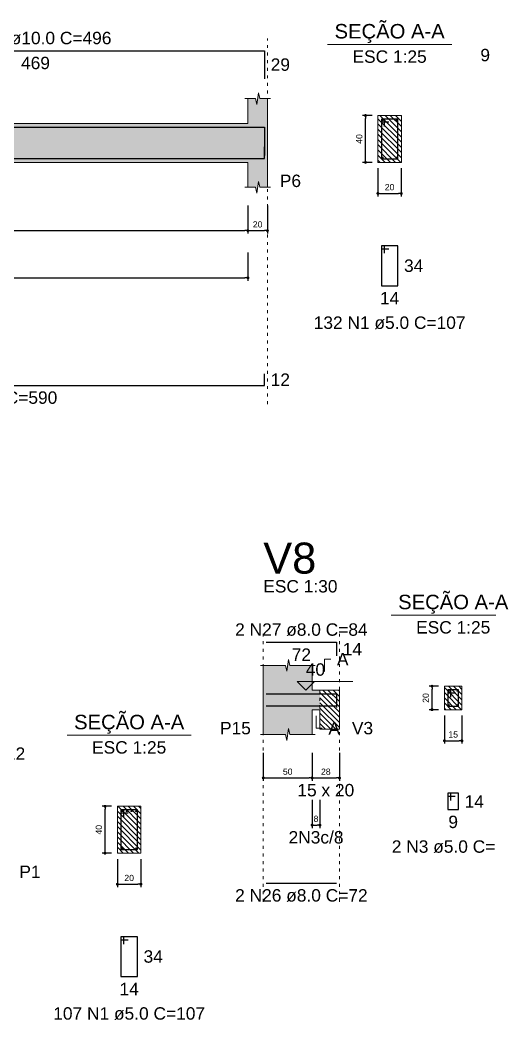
# Model space of a CAD drawing. Header units: millimetres. Extents: x 180 to 11148, y -1598 to 1045.
# Drawn here: x 1449.77 to 1465.81, y 8.06 to 42.21 of the extents above; entities that cross this region are included whole.
import ezdxf

# ---------------------------------------------------------------- set-up
doc = ezdxf.new("R2010")
doc.units = ezdxf.units.MM
doc.header["$MEASUREMENT"] = 0
doc.linetypes.add('DOT2', pattern=[3.175, 0, -3.175])
for name, color, linetype, lineweight in [('Descrição da armadura', 7, 'Continuous', 5), ('DT-Barras na forma', 2, 'Continuous', 30), ('DT-Barras no corte', 5, 'Continuous', 5), ('DT-Barras rebatidas', 2, 'Continuous', 30), ('DT-Cotas', 9, 'Continuous', 5), ('DT-Forma', 5, 'Continuous', 5), ('DT-Hachura forma vigas', 252, 'Continuous', 5), ('DT-Hachura intersecção vigas', 9, 'Continuous', 5), ('DT-Hachura seção vigas', 252, 'Continuous', 5), ('DT-Pontilhado', 9, 'DOT2', 5), ('DT-Textos', 7, 'Continuous', 5), ('DT-Título', 3, 'Continuous', 20), ('Textos armaduras', 7, 'Continuous', 5)]:
    doc.layers.add(name, color=color, linetype=linetype, lineweight=lineweight)
doc.styles.add('Arial', font='arial.ttf')
doc.dimstyles.new('UM_25.000000', dxfattribs={"dimtxt": 0.18, "dimasz": 0.1, "dimexe": 0.1, "dimexo": 0.2, "dimgap": 0, "dimtad": 1, "dimtih": 1, "dimtoh": 1, "dimdec": 1, "dimlfac": 25, "dimzin": 0, "dimdsep": 46, "dimtxsty": 'Standard', "dimcen": 0.09, "dimdle": 0.1, "dimadec": 1, "dimazin": 2, "dimtfac": 1, "dimtdec": 4, "dimtofl": 0, "dimtmove": 0, "dimatfit": 3, "dimfxl": 1, "dimtolj": 1, "dimarcsym": 0})
doc.dimstyles.new('UM_30.000000', dxfattribs={"dimtxt": 0.18, "dimasz": 0.1, "dimexe": 0.1, "dimexo": 0.2, "dimgap": 0, "dimtad": 1, "dimtih": 1, "dimtoh": 1, "dimdec": 1, "dimlfac": 30, "dimzin": 0, "dimdsep": 46, "dimtxsty": 'Standard', "dimcen": 0.09, "dimdle": 0.1, "dimadec": 1, "dimazin": 2, "dimtfac": 1, "dimtdec": 4, "dimtofl": 0, "dimtmove": 0, "dimatfit": 3, "dimfxl": 1, "dimtolj": 1, "dimarcsym": 0})
pattern_1 = [(135, (1363.44159, -104.45506), (-0.08838835, -0.08838835), [])]

# ---------------------------------------------------------------- blocks, each defined once
blk = doc.blocks.new('_Dot')
at = {"color": 0, "linetype": 'ByBlock', "lineweight": -2}
blk.add_line((-0.5, 0), (-1, 0), dxfattribs=at)
at = {"color": 0, "linetype": 'ByBlock', "const_width": 0.5}
blk.add_lwpolyline([(-0.25, 0, 1), (0.25, 0, 1)], format="xyb", close=True, dxfattribs=at)
blk = doc.blocks.new('*D235')
at = {"layer": 'Defpoints', "color": 0, "transparency": 16777216}
for p in [(1439.125, 36.073), (1457.547, 36.073), (1457.547, 35.014)]:
    blk.add_point(p, dxfattribs=at)
at = {"layer": 'DT-Cotas', "color": 0, "lineweight": -2, "transparency": 16777216}
for p, q in [((1439.125, 35.873), (1439.125, 34.914)), ((1457.547, 35.873), (1457.547, 34.914)), ((1439.225, 35.014), (1457.447, 35.014))]:
    blk.add_line(p, q, dxfattribs=at)
at = {"layer": 'DT-Cotas', "color": 0, "lineweight": -2, "transparency": 16777216, "xscale": 0.1000000014901161, "yscale": 0.1000000014901161, "zscale": 0.1000000014901161, "rotation": 180}
blk.add_blockref('_Dot', (1439.125, 35.014), dxfattribs=at)
at = {"layer": 'DT-Cotas', "color": 0, "lineweight": -2, "transparency": 16777216, "xscale": 0.1000000014901161, "yscale": 0.1000000014901161, "zscale": 0.1000000014901161}
blk.add_blockref('_Dot', (1457.547, 35.014), dxfattribs=at)
at = {"layer": 'DT-Cotas', "transparency": 16777216, "insert": (1448.336, 35.226), "char_height": 0.2118, "attachment_point": 5, "rotation": 0.0057, "style": 'Arial'}
blk.add_mtext('\\A1;552.7', dxfattribs=at)
blk = doc.blocks.new('*D236')
at = {"layer": 'Defpoints', "color": 0, "transparency": 16777216}
for p in [(1457.547, 36.073), (1458.213, 36.073), (1458.213, 35.014)]:
    blk.add_point(p, dxfattribs=at)
at = {"layer": 'DT-Cotas', "color": 0, "lineweight": -2, "transparency": 16777216}
for p, q in [((1457.547, 35.873), (1457.547, 34.914)), ((1458.213, 35.873), (1458.213, 34.914)), ((1457.647, 35.014), (1458.113, 35.014))]:
    blk.add_line(p, q, dxfattribs=at)
at = {"layer": 'DT-Cotas', "color": 0, "lineweight": -2, "transparency": 16777216, "xscale": 0.1000000014901161, "yscale": 0.1000000014901161, "zscale": 0.1000000014901161, "rotation": 180}
blk.add_blockref('_Dot', (1457.547, 35.014), dxfattribs=at)
at = {"layer": 'DT-Cotas', "color": 0, "lineweight": -2, "transparency": 16777216, "xscale": 0.1000000014901161, "yscale": 0.1000000014901161, "zscale": 0.1000000014901161}
blk.add_blockref('_Dot', (1458.213, 35.014), dxfattribs=at)
at = {"layer": 'DT-Cotas', "transparency": 16777216, "insert": (1457.88, 35.226), "char_height": 0.2118, "attachment_point": 5, "rotation": 0.0057, "style": 'Arial'}
blk.add_mtext('\\A1;20', dxfattribs=at)
blk = doc.blocks.new('*D241')
at = {"layer": 'Defpoints', "color": 0, "transparency": 16777216}
for p in [(1439.125, 34.463), (1457.547, 34.463), (1457.547, 33.404)]:
    blk.add_point(p, dxfattribs=at)
at = {"layer": 'DT-Cotas', "color": 0, "lineweight": -2, "transparency": 16777216}
for p, q in [((1439.125, 34.263), (1439.125, 33.304)), ((1457.547, 34.263), (1457.547, 33.304)), ((1439.225, 33.404), (1457.447, 33.404))]:
    blk.add_line(p, q, dxfattribs=at)
at = {"layer": 'DT-Cotas', "color": 0, "lineweight": -2, "transparency": 16777216, "xscale": 0.1000000014901161, "yscale": 0.1000000014901161, "zscale": 0.1000000014901161, "rotation": 180}
blk.add_blockref('_Dot', (1439.125, 33.404), dxfattribs=at)
at = {"layer": 'DT-Cotas', "color": 0, "lineweight": -2, "transparency": 16777216, "xscale": 0.1000000014901161, "yscale": 0.1000000014901161, "zscale": 0.1000000014901161}
blk.add_blockref('_Dot', (1457.547, 33.404), dxfattribs=at)
at = {"layer": 'DT-Cotas', "transparency": 16777216, "insert": (1448.336, 33.616), "char_height": 0.2118, "attachment_point": 5, "rotation": 0.0057, "style": 'Arial'}
blk.add_mtext('\\A1;552.7', dxfattribs=at)
blk = doc.blocks.new('*D245')
at = {"layer": 'Defpoints', "color": 0, "transparency": 16777216}
for p in [(1461.56, 38.944), (1461.983, 38.944), (1461.983, 37.344)]:
    blk.add_point(p, dxfattribs=at)
at = {"layer": 'DT-Cotas', "color": 0, "lineweight": -2, "transparency": 16777216}
for p, q in [((1461.783, 38.944), (1461.46, 38.944)), ((1461.56, 37.444), (1461.56, 38.844)), ((1461.783, 37.344), (1461.46, 37.344))]:
    blk.add_line(p, q, dxfattribs=at)
at = {"layer": 'DT-Cotas', "color": 0, "lineweight": -2, "transparency": 16777216, "xscale": 0.1000000014901161, "yscale": 0.1000000014901161, "zscale": 0.1000000014901161}
for p, rotation in [((1461.56, 38.944), 90), ((1461.56, 37.344), 270)]:
    blk.add_blockref('_Dot', p, dxfattribs=dict(at, rotation=rotation))
at = {"layer": 'DT-Cotas', "transparency": 16777216, "insert": (1461.348, 38.144), "char_height": 0.2118, "attachment_point": 5, "rotation": 90, "style": 'Arial'}
blk.add_mtext('\\A1;40', dxfattribs=at)
blk = doc.blocks.new('*D246')
at = {"layer": 'Defpoints', "color": 0, "transparency": 16777216}
for p in [(1461.983, 37.344), (1462.783, 37.344), (1462.783, 36.285)]:
    blk.add_point(p, dxfattribs=at)
at = {"layer": 'DT-Cotas', "color": 0, "lineweight": -2, "transparency": 16777216}
for p, q in [((1461.983, 37.144), (1461.983, 36.185)), ((1462.783, 37.144), (1462.783, 36.185)), ((1462.083, 36.285), (1462.683, 36.285))]:
    blk.add_line(p, q, dxfattribs=at)
at = {"layer": 'DT-Cotas', "color": 0, "lineweight": -2, "transparency": 16777216, "xscale": 0.1000000014901161, "yscale": 0.1000000014901161, "zscale": 0.1000000014901161, "rotation": 180}
blk.add_blockref('_Dot', (1461.983, 36.285), dxfattribs=at)
at = {"layer": 'DT-Cotas', "color": 0, "lineweight": -2, "transparency": 16777216, "xscale": 0.1000000014901161, "yscale": 0.1000000014901161, "zscale": 0.1000000014901161}
blk.add_blockref('_Dot', (1462.783, 36.285), dxfattribs=at)
at = {"layer": 'DT-Cotas', "transparency": 16777216, "insert": (1462.383, 36.497), "char_height": 0.2118, "attachment_point": 5, "rotation": 0.0057, "style": 'Arial'}
blk.add_mtext('\\A1;20', dxfattribs=at)
blk = doc.blocks.new('*D293')
at = {"layer": 'Defpoints', "color": 0, "transparency": 16777216}
for p in [(1452.672, 15.358), (1453.095, 15.358), (1453.095, 13.758)]:
    blk.add_point(p, dxfattribs=at)
at = {"layer": 'DT-Cotas', "color": 0, "lineweight": -2, "transparency": 16777216}
for p, q in [((1452.895, 15.358), (1452.572, 15.358)), ((1452.672, 13.858), (1452.672, 15.258)), ((1452.895, 13.758), (1452.572, 13.758))]:
    blk.add_line(p, q, dxfattribs=at)
at = {"layer": 'DT-Cotas', "color": 0, "lineweight": -2, "transparency": 16777216, "xscale": 0.1000000014901161, "yscale": 0.1000000014901161, "zscale": 0.1000000014901161}
for p, rotation in [((1452.672, 15.358), 90), ((1452.672, 13.758), 270)]:
    blk.add_blockref('_Dot', p, dxfattribs=dict(at, rotation=rotation))
at = {"layer": 'DT-Cotas', "transparency": 16777216, "insert": (1452.46, 14.558), "char_height": 0.2118, "attachment_point": 5, "rotation": 90, "style": 'Arial'}
blk.add_mtext('\\A1;40', dxfattribs=at)
blk = doc.blocks.new('*D294')
at = {"layer": 'Defpoints', "color": 0, "transparency": 16777216}
for p in [(1453.095, 13.758), (1453.895, 13.758), (1453.895, 12.699)]:
    blk.add_point(p, dxfattribs=at)
at = {"layer": 'DT-Cotas', "color": 0, "lineweight": -2, "transparency": 16777216}
for p, q in [((1453.095, 13.558), (1453.095, 12.599)), ((1453.895, 13.558), (1453.895, 12.599)), ((1453.195, 12.699), (1453.795, 12.699))]:
    blk.add_line(p, q, dxfattribs=at)
at = {"layer": 'DT-Cotas', "color": 0, "lineweight": -2, "transparency": 16777216, "xscale": 0.1000000014901161, "yscale": 0.1000000014901161, "zscale": 0.1000000014901161, "rotation": 180}
blk.add_blockref('_Dot', (1453.095, 12.699), dxfattribs=at)
at = {"layer": 'DT-Cotas', "color": 0, "lineweight": -2, "transparency": 16777216, "xscale": 0.1000000014901161, "yscale": 0.1000000014901161, "zscale": 0.1000000014901161}
blk.add_blockref('_Dot', (1453.895, 12.699), dxfattribs=at)
at = {"layer": 'DT-Cotas', "transparency": 16777216, "insert": (1453.495, 12.91), "char_height": 0.2118, "attachment_point": 5, "rotation": 0.0057, "style": 'Arial'}
blk.add_mtext('\\A1;20', dxfattribs=at)
blk = doc.blocks.new('*D295')
at = {"layer": 'Defpoints', "color": 0, "transparency": 16777216}
for p in [(1458.072, 17.386), (1459.738, 17.386), (1459.738, 16.327)]:
    blk.add_point(p, dxfattribs=at)
at = {"layer": 'DT-Cotas', "color": 0, "lineweight": -2, "transparency": 16777216}
for p, q in [((1458.072, 17.186), (1458.072, 16.227)), ((1459.738, 17.186), (1459.738, 16.227)), ((1458.172, 16.327), (1459.638, 16.327))]:
    blk.add_line(p, q, dxfattribs=at)
at = {"layer": 'DT-Cotas', "color": 0, "lineweight": -2, "transparency": 16777216, "xscale": 0.1000000014901161, "yscale": 0.1000000014901161, "zscale": 0.1000000014901161, "rotation": 180}
blk.add_blockref('_Dot', (1458.072, 16.327), dxfattribs=at)
at = {"layer": 'DT-Cotas', "color": 0, "lineweight": -2, "transparency": 16777216, "xscale": 0.1000000014901161, "yscale": 0.1000000014901161, "zscale": 0.1000000014901161}
blk.add_blockref('_Dot', (1459.738, 16.327), dxfattribs=at)
at = {"layer": 'DT-Cotas', "transparency": 16777216, "insert": (1458.905, 16.539), "char_height": 0.2118, "attachment_point": 5, "rotation": 0.0057, "style": 'Arial'}
blk.add_mtext('\\A1;50', dxfattribs=at)
blk = doc.blocks.new('*D296')
at = {"layer": 'Defpoints', "color": 0, "transparency": 16777216}
for p in [(1459.738, 17.386), (1460.673, 17.386), (1460.673, 16.327)]:
    blk.add_point(p, dxfattribs=at)
at = {"layer": 'DT-Cotas', "color": 0, "lineweight": -2, "transparency": 16777216}
for p, q in [((1459.738, 17.186), (1459.738, 16.227)), ((1460.673, 17.186), (1460.673, 16.227)), ((1459.838, 16.327), (1460.573, 16.327))]:
    blk.add_line(p, q, dxfattribs=at)
at = {"layer": 'DT-Cotas', "color": 0, "lineweight": -2, "transparency": 16777216, "xscale": 0.1000000014901161, "yscale": 0.1000000014901161, "zscale": 0.1000000014901161, "rotation": 180}
blk.add_blockref('_Dot', (1459.738, 16.327), dxfattribs=at)
at = {"layer": 'DT-Cotas', "color": 0, "lineweight": -2, "transparency": 16777216, "xscale": 0.1000000014901161, "yscale": 0.1000000014901161, "zscale": 0.1000000014901161}
blk.add_blockref('_Dot', (1460.673, 16.327), dxfattribs=at)
at = {"layer": 'DT-Cotas', "transparency": 16777216, "insert": (1460.206, 16.539), "char_height": 0.2118, "attachment_point": 5, "rotation": 0.0057, "style": 'Arial'}
blk.add_mtext('\\A1;28', dxfattribs=at)
blk = doc.blocks.new('*D297')
at = {"layer": 'Defpoints', "color": 0, "transparency": 16777216}
for p in [(1459.738, 15.776), (1460.006, 15.776), (1460.006, 14.717)]:
    blk.add_point(p, dxfattribs=at)
at = {"layer": 'DT-Cotas', "color": 0, "lineweight": -2, "transparency": 16777216}
for p, q in [((1459.738, 15.576), (1459.738, 14.617)), ((1460.006, 15.576), (1460.006, 14.617)), ((1459.838, 14.717), (1459.906, 14.717))]:
    blk.add_line(p, q, dxfattribs=at)
at = {"layer": 'DT-Cotas', "color": 0, "lineweight": -2, "transparency": 16777216, "xscale": 0.1000000014901161, "yscale": 0.1000000014901161, "zscale": 0.1000000014901161, "rotation": 180}
blk.add_blockref('_Dot', (1459.738, 14.717), dxfattribs=at)
at = {"layer": 'DT-Cotas', "color": 0, "lineweight": -2, "transparency": 16777216, "xscale": 0.1000000014901161, "yscale": 0.1000000014901161, "zscale": 0.1000000014901161}
blk.add_blockref('_Dot', (1460.006, 14.717), dxfattribs=at)
at = {"layer": 'DT-Cotas', "transparency": 16777216, "insert": (1459.872, 14.929), "char_height": 0.2118, "attachment_point": 5, "rotation": 0.0057, "style": 'Arial'}
blk.add_mtext('\\A1;8', dxfattribs=at)
blk = doc.blocks.new('*D310')
at = {"layer": 'Defpoints', "color": 0, "transparency": 16777216}
for p in [(1463.83, 19.457), (1464.253, 19.457), (1464.253, 18.657)]:
    blk.add_point(p, dxfattribs=at)
at = {"layer": 'DT-Cotas', "color": 0, "lineweight": -2, "transparency": 16777216}
for p, q in [((1464.053, 19.457), (1463.73, 19.457)), ((1463.83, 18.757), (1463.83, 19.357)), ((1464.053, 18.657), (1463.73, 18.657))]:
    blk.add_line(p, q, dxfattribs=at)
at = {"layer": 'DT-Cotas', "color": 0, "lineweight": -2, "transparency": 16777216, "xscale": 0.1000000014901161, "yscale": 0.1000000014901161, "zscale": 0.1000000014901161}
for p, rotation in [((1463.83, 19.457), 90), ((1463.83, 18.657), 270)]:
    blk.add_blockref('_Dot', p, dxfattribs=dict(at, rotation=rotation))
at = {"layer": 'DT-Cotas', "transparency": 16777216, "insert": (1463.618, 19.057), "char_height": 0.2118, "attachment_point": 5, "rotation": 90, "style": 'Arial'}
blk.add_mtext('\\A1;20', dxfattribs=at)
blk = doc.blocks.new('*D311')
at = {"layer": 'Defpoints', "color": 0, "transparency": 16777216}
for p in [(1464.253, 18.657), (1464.853, 18.657), (1464.853, 17.598)]:
    blk.add_point(p, dxfattribs=at)
at = {"layer": 'DT-Cotas', "color": 0, "lineweight": -2, "transparency": 16777216}
for p, q in [((1464.253, 18.457), (1464.253, 17.498)), ((1464.853, 18.457), (1464.853, 17.498)), ((1464.353, 17.598), (1464.753, 17.598))]:
    blk.add_line(p, q, dxfattribs=at)
at = {"layer": 'DT-Cotas', "color": 0, "lineweight": -2, "transparency": 16777216, "xscale": 0.1000000014901161, "yscale": 0.1000000014901161, "zscale": 0.1000000014901161, "rotation": 180}
blk.add_blockref('_Dot', (1464.253, 17.598), dxfattribs=at)
at = {"layer": 'DT-Cotas', "color": 0, "lineweight": -2, "transparency": 16777216, "xscale": 0.1000000014901161, "yscale": 0.1000000014901161, "zscale": 0.1000000014901161}
blk.add_blockref('_Dot', (1464.853, 17.598), dxfattribs=at)
at = {"layer": 'DT-Cotas', "transparency": 16777216, "insert": (1464.553, 17.81), "char_height": 0.2118, "attachment_point": 5, "rotation": 0.0057, "style": 'Arial'}
blk.add_mtext('\\A1;15', dxfattribs=at)

msp = doc.modelspace()

# ---------------------------------------------------------------- hatches: boundary and pattern name
at = {"layer": 'DT-Hachura forma vigas', "linetype": 'Continuous'}
for points in [[(1458.2133, 36.4966), (1458.2133, 37.3439), (1458.2133, 38.6773), (1458.2133, 39.5246), (1457.955, 39.5246), (1457.905, 39.7246), (1457.855, 39.3246), (1457.805, 39.5246), (1457.5466, 39.5246), (1457.5466, 38.6773), (1439.125, 38.6773), (1439.125, 39.5246), (1438.8666, 39.5246), (1438.8166, 39.7246), (1438.7666, 39.3246), (1438.7166, 39.5246), (1438.4583, 39.5246), (1438.4583, 38.6773), (1420.2026, 38.6773), (1420.2026, 39.5246), (1419.9443, 39.5246), (1419.8943, 39.7246), (1419.8443, 39.3246), (1419.7943, 39.5246), (1419.536, 39.5246), (1419.536, 38.6773), (1406.2046, 38.6773), (1406.2046, 39.5246), (1405.9463, 39.5246), (1405.8963, 39.7246), (1405.8463, 39.3246), (1405.7963, 39.5246), (1405.538, 39.5246), (1405.538, 38.6773), (1387.127, 38.6773), (1387.127, 39.5246), (1386.8686, 39.5246), (1386.8186, 39.7246), (1386.7686, 39.3246), (1386.7186, 39.5246), (1386.4603, 39.5246), (1386.4603, 38.6773), (1367.88, 38.6773), (1367.88, 39.5246), (1367.6216, 39.5246), (1367.5716, 39.7246), (1367.5216, 39.3246), (1367.4716, 39.5246), (1367.2133, 39.5246), (1367.2133, 38.6773), (1367.2133, 37.3439), (1367.2133, 36.4966), (1367.4716, 36.4966), (1367.5216, 36.2966), (1367.5716, 36.6966), (1367.6216, 36.4966), (1367.88, 36.4966), (1367.88, 37.3439), (1386.4603, 37.3439), (1386.4603, 36.4966), (1386.7186, 36.4966), (1386.7686, 36.2966), (1386.8186, 36.6966), (1386.8686, 36.4966), (1387.127, 36.4966), (1387.127, 37.3439), (1405.538, 37.3439), (1405.538, 36.4966), (1405.7963, 36.4966), (1405.8463, 36.2966), (1405.8963, 36.6966), (1405.9463, 36.4966), (1406.2046, 36.4966), (1406.2046, 37.3439), (1419.536, 37.3439), (1419.536, 36.4966), (1419.7943, 36.4966), (1419.8443, 36.2966), (1419.8943, 36.6966), (1419.9443, 36.4966), (1420.2026, 36.4966), (1420.2026, 37.3439), (1438.4583, 37.3439), (1438.4583, 36.4966), (1438.7166, 36.4966), (1438.7666, 36.2966), (1438.8166, 36.6966), (1438.8666, 36.4966), (1439.125, 36.4966), (1439.125, 37.3439), (1457.5466, 37.3439), (1457.5466, 36.4966), (1457.805, 36.4966), (1457.855, 36.2966), (1457.905, 36.6966), (1457.955, 36.4966), (1458.2133, 36.4966)], [(1459.7384, 18.6569), (1460.0064, 18.6569), (1460.0064, 19.3235), (1459.7384, 19.3235), (1459.7384, 20.1709), (1458.9801, 20.1709), (1458.9301, 20.3709), (1458.8801, 19.9709), (1458.8301, 20.1709), (1458.0717, 20.1709), (1458.0717, 19.3235), (1458.0717, 18.6569), (1458.0717, 17.8095), (1458.8301, 17.8095), (1458.8801, 17.6095), (1458.9301, 18.0095), (1458.9801, 17.8095), (1459.7384, 17.8095), (1459.7384, 18.6569)]]:
    msp.add_hatch(color=256, dxfattribs=at).paths.add_polyline_path(points)
at = {"layer": 'DT-Hachura intersecção vigas', "linetype": 'Continuous'}
h = msp.add_hatch(dxfattribs=at)
h.set_pattern_fill('ANSI31', color=256, angle=90, style=0)
h.set_pattern_definition(pattern_1)
h.paths.add_polyline_path([(1460.0064, 17.9902), (1460.6731, 17.9902), (1460.6731, 18.6569), (1460.6731, 19.3235), (1460.0064, 19.3235), (1460.0064, 18.6569), (1460.0064, 17.9902)])
at = {"layer": 'DT-Hachura seção vigas', "linetype": 'Continuous'}
h = msp.add_hatch(dxfattribs=at)
h.set_pattern_fill('ANSI31', color=256, angle=90, style=0)
h.set_pattern_definition(pattern_1)
h.paths.add_polyline_path([(1461.9835, 37.3439), (1461.9835, 37.3439), (1462.7835, 37.3439), (1462.7835, 38.9439), (1461.9835, 38.9439), (1461.9835, 37.3439)])
h = msp.add_hatch(dxfattribs=at)
h.set_pattern_fill('ANSI31', color=256, angle=90, style=0)
h.set_pattern_definition(pattern_1)
h.paths.add_polyline_path([(1464.2534, 18.6569), (1464.2534, 18.6569), (1464.8534, 18.6569), (1464.8534, 19.4569), (1464.2534, 19.4569), (1464.2534, 18.6569)])
h = msp.add_hatch(dxfattribs=at)
h.set_pattern_fill('ANSI31', color=256, angle=90, style=0)
h.set_pattern_definition(pattern_1)
h.paths.add_polyline_path([(1453.0952, 13.7575), (1453.0952, 13.7575), (1453.8952, 13.7575), (1453.8952, 15.3575), (1453.0952, 15.3575), (1453.0952, 13.7575)])

# ---------------------------------------------------------------- linework, layer by layer
at = {"layer": 'DT-Barras na forma'}
for p, q in [((1462.2035, 38.8239), (1462.1035, 38.8239)), ((1462.1035, 38.8239), (1462.1035, 37.4639)), ((1462.6635, 38.8239), (1462.1035, 38.8239)), ((1462.1035, 38.8239), (1462.1035, 38.7239)), ((1462.1035, 38.7239), (1462.3535, 38.7239)), ((1462.2035, 38.5739), (1462.2035, 38.8239)), ((1462.6635, 37.4639), (1462.6635, 38.8239)), ((1462.1035, 37.4639), (1462.6635, 37.4639)), ((1464.4734, 19.3369), (1464.3734, 19.3369)), ((1464.3734, 19.3369), (1464.3734, 18.7769)), ((1464.7334, 19.3369), (1464.3734, 19.3369)), ((1464.3734, 19.3369), (1464.3734, 19.2369)), ((1464.3734, 19.2369), (1464.6234, 19.2369)), ((1464.4734, 19.0869), (1464.4734, 19.3369)), ((1464.7334, 18.7769), (1464.7334, 19.3369)), ((1464.3734, 18.7769), (1464.7334, 18.7769)), ((1453.3152, 15.2375), (1453.2152, 15.2375)), ((1453.2152, 15.2375), (1453.2152, 13.8775)), ((1453.7752, 15.2375), (1453.2152, 15.2375)), ((1453.2152, 15.2375), (1453.2152, 15.1375)), ((1453.2152, 15.1375), (1453.4652, 15.1375)), ((1453.3152, 14.9875), (1453.3152, 15.2375)), ((1453.7752, 13.8775), (1453.7752, 15.2375)), ((1453.2152, 13.8775), (1453.7752, 13.8775))]:
    msp.add_line(p, q, dxfattribs=at)
for points in [[(1442.4874, 38.5439), (1458.1133, 38.5439), (1458.1133, 37.5847)], [(1438.7916, 37.4773), (1458.1133, 37.4773), (1458.1133, 37.8773)], [(1458.1717, 19.1935), (1460.5731, 19.1935), (1460.5731, 18.7269)], [(1458.1717, 18.7869), (1460.5731, 18.7869)]]:
    msp.add_lwpolyline(points, dxfattribs=at)
at = {"layer": 'DT-Barras no corte'}
for centre, radius in [((1462.1435, 38.7839), 0.02), ((1462.6235, 38.7839), 0.02), ((1462.1435, 37.5039), 0.02), ((1462.6235, 37.5039), 0.02), ((1464.4094, 19.3009), 0.016), ((1464.6974, 19.3009), 0.016), ((1464.4094, 18.8129), 0.016), ((1464.6974, 18.8129), 0.016), ((1453.2552, 15.1975), 0.02), ((1453.4152, 15.1975), 0.02), ((1453.5752, 15.1975), 0.02), ((1453.7352, 15.1975), 0.02), ((1453.2552, 13.9175), 0.02), ((1453.7352, 13.9175), 0.02)]:
    msp.add_circle(centre, radius, dxfattribs=at)
at = {"layer": 'DT-Barras rebatidas'}
for p, q in [((1442.4874, 41.1561), (1458.1133, 41.1561)), ((1458.1133, 41.1561), (1458.1133, 40.1969)), ((1462.2035, 34.4905), (1462.1035, 34.4905)), ((1462.1035, 34.4905), (1462.1035, 33.1305)), ((1462.6635, 34.4905), (1462.1035, 34.4905)), ((1462.1035, 34.4905), (1462.1035, 34.3905)), ((1462.2035, 34.2405), (1462.2035, 34.4905)), ((1462.6635, 33.1305), (1462.6635, 34.4905)), ((1462.1035, 34.3905), (1462.3535, 34.3905)), ((1462.1035, 33.1305), (1462.6635, 33.1305)), ((1458.1133, 29.7254), (1458.1133, 30.1254)), ((1438.7916, 29.7254), (1458.1133, 29.7254)), ((1458.1717, 20.9585), (1460.5731, 20.9585)), ((1460.5731, 20.9585), (1460.5731, 20.4919)), ((1464.4734, 15.8035), (1464.3734, 15.8035)), ((1464.3734, 15.8035), (1464.3734, 15.2435)), ((1464.7334, 15.8035), (1464.3734, 15.8035)), ((1464.3734, 15.8035), (1464.3734, 15.7035)), ((1464.4734, 15.5535), (1464.4734, 15.8035)), ((1464.7334, 15.2435), (1464.7334, 15.8035)), ((1464.3734, 15.7035), (1464.6234, 15.7035)), ((1464.3734, 15.2435), (1464.7334, 15.2435)), ((1458.1717, 12.7294), (1460.5731, 12.7294)), ((1453.3152, 10.9041), (1453.2152, 10.9041)), ((1453.2152, 10.9041), (1453.2152, 9.5441)), ((1453.7752, 10.9041), (1453.2152, 10.9041)), ((1453.2152, 10.9041), (1453.2152, 10.8041)), ((1453.2152, 10.8041), (1453.4652, 10.8041)), ((1453.3152, 10.6541), (1453.3152, 10.9041)), ((1453.7752, 9.5441), (1453.7752, 10.9041)), ((1453.2152, 9.5441), (1453.7752, 9.5441))]:
    msp.add_line(p, q, dxfattribs=at)
at = {"layer": 'DT-Forma'}
for p, q in [((1457.855, 39.3245), (1457.905, 39.7245)), ((1457.905, 39.7245), (1457.955, 39.5245)), ((1457.4466, 39.5245), (1457.805, 39.5245)), ((1457.5466, 38.6773), (1457.5466, 39.5245)), ((1457.805, 39.5245), (1457.855, 39.3245)), ((1457.955, 39.5245), (1458.3133, 39.5245)), ((1458.2133, 39.5245), (1458.2133, 38.6773)), ((1462.7835, 38.9439), (1461.9835, 38.9439)), ((1461.9835, 38.9439), (1461.9835, 38.9439)), ((1461.9835, 38.9439), (1461.9835, 37.3439)), ((1462.7835, 37.3439), (1462.7835, 38.9439)), ((1462.7835, 38.9439), (1462.7835, 38.9439)), ((1439.125, 38.6773), (1457.5466, 38.6773)), ((1439.125, 37.3439), (1457.5466, 37.3439)), ((1457.5466, 37.3439), (1457.5466, 36.4967)), ((1458.2133, 36.4967), (1458.2133, 37.3439)), ((1461.9835, 37.3439), (1462.7835, 37.3439)), ((1461.9835, 37.3439), (1461.9835, 37.3439)), ((1462.7835, 37.3439), (1462.7835, 37.3439)), ((1457.855, 36.2967), (1457.905, 36.6967)), ((1457.905, 36.6967), (1457.955, 36.4967)), ((1457.4466, 36.4967), (1457.805, 36.4967)), ((1457.805, 36.4967), (1457.855, 36.2967)), ((1457.955, 36.4967), (1458.3133, 36.4967)), ((1457.9717, 20.1707), (1458.8301, 20.1707)), ((1458.0717, 19.3235), (1458.0717, 20.1707)), ((1458.8301, 20.1707), (1458.8801, 19.9707)), ((1458.8801, 19.9707), (1458.9301, 20.3707)), ((1458.9301, 20.3707), (1458.9801, 20.1707)), ((1458.9801, 20.1707), (1459.8384, 20.1707)), ((1459.7384, 20.1707), (1459.7384, 19.3235)), ((1459.7384, 19.3235), (1460.0064, 19.3235)), ((1460.0064, 19.3235), (1460.6731, 19.3235)), ((1464.8534, 19.4569), (1464.2534, 19.4569)), ((1464.2534, 19.4569), (1464.2534, 19.4569)), ((1464.2534, 19.4569), (1464.2534, 18.6569)), ((1464.8534, 18.6569), (1464.8534, 19.4569)), ((1464.8534, 19.4569), (1464.8534, 19.4569)), ((1458.0717, 18.6569), (1458.0717, 17.8097)), ((1459.7384, 17.8097), (1459.7384, 18.6569)), ((1459.7384, 18.6569), (1460.0064, 18.6569)), ((1460.0064, 18.6569), (1460.0064, 17.9902)), ((1460.6731, 17.9902), (1460.6731, 18.6569)), ((1464.2534, 18.6569), (1464.8534, 18.6569)), ((1464.2534, 18.6569), (1464.2534, 18.6569)), ((1464.8534, 18.6569), (1464.8534, 18.6569)), ((1457.9717, 17.8097), (1458.8301, 17.8097)), ((1458.8301, 17.8097), (1458.8801, 17.6097)), ((1458.8801, 17.6097), (1458.9301, 18.0097)), ((1458.9301, 18.0097), (1458.9801, 17.8097)), ((1458.9801, 17.8097), (1459.8384, 17.8097)), ((1460.0064, 17.9902), (1460.6731, 17.9902)), ((1453.8952, 15.3575), (1453.0952, 15.3575)), ((1453.0952, 15.3575), (1453.0952, 15.3575)), ((1453.0952, 15.3575), (1453.0952, 13.7575)), ((1453.8952, 13.7575), (1453.8952, 15.3575)), ((1453.8952, 15.3575), (1453.8952, 15.3575)), ((1453.0952, 13.7575), (1453.8952, 13.7575)), ((1453.0952, 13.7575), (1453.0952, 13.7575)), ((1453.8952, 13.7575), (1453.8952, 13.7575))]:
    msp.add_line(p, q, dxfattribs=at)
at = {"layer": 'DT-Forma', "linetype": 'Continuous'}
for p, q in [((1458.2133, 38.6773), (1458.2133, 37.3439)), ((1458.0717, 18.6569), (1458.0717, 19.3235)), ((1460.6731, 19.3235), (1460.6731, 18.6569))]:
    msp.add_line(p, q, dxfattribs=at)
at = {"layer": 'DT-Pontilhado', "ltscale": 0.05}
for p, q in [((1458.2133, 29.09), (1458.2133, 41.5797)), ((1458.0717, 12.094), (1458.0717, 21.3821)), ((1460.6731, 12.094), (1460.6731, 21.3821)), ((1460.0064, 19.3235), (1460.0064, 18.6569))]:
    msp.add_line(p, q, dxfattribs=at)
at = {"layer": 'DT-Textos'}
for p, q in [((1460.2655, 41.3737), (1464.5015, 41.3737)), ((1462.4354, 21.8867), (1466.6714, 21.8867)), ((1451.3772, 17.7873), (1455.6132, 17.7873))]:
    msp.add_line(p, q, dxfattribs=at)
for points in [[(1460.162, 19.9589), (1460.162, 20.3825), (1460.3738, 20.3825)], [(1459.8188, 19.62), (1459.5223, 19.3235), (1459.2258, 19.62), (1461.132, 19.62)], [(1459.8724, 18.4451), (1459.8724, 18.0215), (1460.0842, 18.0215)]]:
    msp.add_lwpolyline(points, dxfattribs=at)

# ---------------------------------------------------------------- texts
at = {"layer": 'Descrição da armadura', "linetype": 'Continuous', "char_height": 0.4236, "attachment_point": 8, "line_spacing_factor": 0.798, "style": 'Arial'}
for s, insert, width in [('2 N45 ø10.0 C=496', (1450.3004, 41.3679), 10.389305), ('2 N42 ø10.0 C=590', (1448.4525, 29.09), 10.389305), ('2 N27 ø8.0 C=84', (1459.3724, 21.1703), 9.069495), ('1 N49 ø10.0 C=112', (1447.3583, 16.9343), 10.389305), ('2N3c/8', (1459.8724, 14.082), 3.759547), ('2 N26 ø8.0 C=72', (1459.3724, 12.094), 9.069495)]:
    msp.add_mtext(s, dxfattribs=dict(at, insert=insert, width=width))
at = {"layer": 'Descrição da armadura', "color": 7, "linetype": 'Continuous', "char_height": 0.4236, "attachment_point": 8, "line_spacing_factor": 0.798, "style": 'Arial'}
for s, insert, width in [('132 N1 ø5.0 C=107', (1462.3835, 31.6479), 10.389305), ('2 N3 ø5.0 C=57', (1464.5534, 13.7609), 8.40959), ('107 N1 ø5.0 C=107', (1453.4952, 8.0615), 10.389305)]:
    msp.add_mtext(s, dxfattribs=dict(at, insert=insert, width=width))
at = {"layer": 'DT-Textos', "line_spacing_factor": 0.798, "style": 'Arial'}
for s, insert, char_height, width, attachment_point in [('SEÇÃO A-A', (1462.3836, 41.4229), 0.4942, 8.023973, 8), ('ESC 1:25', (1462.3835, 40.7383), 0.4236, 4.729993, 8), ('P6', (1458.6369, 36.4967), 0.4236, 1.351658, 7), ('ESC 1:30', (1458.0717, 22.6529), 0.4236, 4.729993, 7), ('SEÇÃO A-A', (1464.5536, 21.9349), 0.4942, 8.023973, 8), ('ESC 1:25', (1464.5534, 21.2513), 0.4236, 4.729993, 8), ('A', (1460.5856, 20.1707), 0.4236, 0.737072, 7), ('40', (1459.5223, 19.8107), 0.4236, 1.229172, 7), ('SEÇÃO A-A', (1453.4956, 17.8359), 0.4942, 8.023973, 8), ('P15', (1457.6481, 17.8097), 0.4236, 1.966244, 9), ('A', (1460.296, 17.8097), 0.4236, 0.737072, 7), ('V3', (1461.0967, 17.8097), 0.4236, 1.351658, 7), ('ESC 1:25', (1453.4952, 17.1519), 0.4236, 4.729993, 8), ('15 x 20', (1460.2057, 15.6917), 0.4236, 3.624925, 8), ('P1', (1449.7486, 12.9103), 0.4236, 1.351658, 7)]:
    msp.add_mtext(s, dxfattribs=dict(at, insert=insert, char_height=char_height, width=width, attachment_point=attachment_point))
at = {"layer": 'DT-Título', "insert": (1458.0717, 23.2883), "char_height": 1.059, "width": 3.604421, "attachment_point": 7, "line_spacing_factor": 0.798, "style": 'Arial'}
msp.add_mtext('V8', dxfattribs=at)
at = {"layer": 'Textos armaduras', "linetype": 'Continuous', "char_height": 0.4236, "attachment_point": 7, "line_spacing_factor": 0.798, "style": 'Arial'}
for s, insert, width in [('9', (1465.4808, 40.791), 0.659905), ('469', (1449.8054, 40.5207), 1.979715), ('29', (1458.3251, 40.4647), 1.31981), ('12', (1458.3251, 29.7136), 1.31981), ('14', (1460.7849, 20.5134), 1.31981), ('72', (1459.0424, 20.3231), 1.31981)]:
    msp.add_mtext(s, dxfattribs=dict(at, insert=insert, width=width))
at = {"layer": 'Textos armaduras', "color": 7, "linetype": 'Continuous', "char_height": 0.4236, "attachment_point": 7, "line_spacing_factor": 0.798, "style": 'Arial'}
for s, insert, width in [('34', (1462.8753, 33.5987), 1.31981), ('14', (1462.0535, 32.4951), 1.31981), ('14', (1464.9452, 15.3117), 1.31981), ('9', (1464.3884, 14.6081), 0.659905), ('34', (1453.987, 10.0123), 1.31981), ('14', (1453.1652, 8.9087), 1.31981)]:
    msp.add_mtext(s, dxfattribs=dict(at, insert=insert, width=width))

# ---------------------------------------------------------------- dimensions: what is measured, and where the dimension line sits
at = {"layer": 'DT-Cotas'}
for base, p1, p2, picture, middle in [((1461.5599, 38.9439), (1461.9835, 37.3439), (1461.9835, 38.9439), '*D245', (1461.3481, 38.1439)), ((1463.8298, 19.4569), (1464.2534, 18.6569), (1464.2534, 19.4569), '*D310', (1463.618, 19.0569)), ((1452.6716, 15.3575), (1453.0952, 13.7575), (1453.0952, 15.3575), '*D293', (1452.4598, 14.5575))]:
    dim = msp.add_linear_dim(base=base, p1=p1, p2=p2, angle=90, dimstyle='UM_25.000000', override={"dimtxt": 0.2118, "dimasz": 0.1, "dimexe": 0.1, "dimexo": 0.2, "dimtad": 1, "dimtih": 0, "dimtoh": 0, "dimdec": 1, "dimlfac": 25, "dimzin": 8, "dimtxsty": 'Arial', "dimblk": 'Dot', "dimblk1": 'Dot', "dimblk2": 'Dot', "dimsah": 1, "dimdle": 0.1, "dimse1": 0, "dimse2": 0, "dimclrt": 256, "dimadec": 1, "dimazin": 3, "dimtmove": 2, "dimldrblk": 'Dot'}, dxfattribs=at)
    dim.commit()
    dim.dimension.update_dxf_attribs({"geometry": picture, "text_midpoint": middle, "dimtype": 160, "text_rotation": 90})
for base, p1, p2, dimstyle, override, picture, middle in [((1462.7835, 36.2849), (1461.9835, 37.3439), (1462.7835, 37.3439), 'UM_25.000000', {"dimtxt": 0.2118, "dimasz": 0.1, "dimexe": 0.1, "dimexo": 0.2, "dimtad": 1, "dimtih": 0, "dimtoh": 0, "dimdec": 1, "dimlfac": 25, "dimzin": 8, "dimtxsty": 'Arial', "dimblk": 'Dot', "dimblk1": 'Dot', "dimblk2": 'Dot', "dimsah": 1, "dimdle": 0.1, "dimse1": 0, "dimse2": 0, "dimclrt": 256, "dimadec": 1, "dimazin": 3, "dimtmove": 2, "dimldrblk": 'Dot'}, '*D246', (1462.3835, 36.4967)), ((1457.546632, 35.01414), (1439.124965, 36.07314), (1457.546632, 36.07314), 'UM_30.000000', {"dimtxt": 0.2118, "dimasz": 0.1, "dimexe": 0.1, "dimexo": 0.2, "dimtad": 1, "dimtih": 0, "dimtoh": 0, "dimdec": 1, "dimlfac": 30, "dimzin": 8, "dimtxsty": 'Arial', "dimblk": 'Dot', "dimblk1": 'Dot', "dimblk2": 'Dot', "dimsah": 1, "dimdle": 0.1, "dimse1": 0, "dimse2": 0, "dimclrt": 256, "dimadec": 1, "dimazin": 3, "dimtmove": 2, "dimldrblk": 'Dot'}, '*D235', (1448.335799, 35.22594)), ((1458.2133, 35.0141), (1457.5466, 36.0731), (1458.2133, 36.0731), 'UM_30.000000', {"dimtxt": 0.2118, "dimasz": 0.1, "dimexe": 0.1, "dimexo": 0.2, "dimtad": 1, "dimtih": 0, "dimtoh": 0, "dimdec": 1, "dimlfac": 30, "dimzin": 8, "dimtxsty": 'Arial', "dimblk": 'Dot', "dimblk1": 'Dot', "dimblk2": 'Dot', "dimsah": 1, "dimdle": 0.1, "dimse1": 0, "dimse2": 0, "dimclrt": 256, "dimadec": 1, "dimazin": 3, "dimtmove": 2, "dimldrblk": 'Dot'}, '*D236', (1457.88, 35.2259)), ((1457.546632, 33.40446), (1439.124965, 34.46346), (1457.546632, 34.46346), 'UM_30.000000', {"dimtxt": 0.2118, "dimasz": 0.1, "dimexe": 0.1, "dimexo": 0.2, "dimtad": 1, "dimtih": 0, "dimtoh": 0, "dimdec": 1, "dimlfac": 30, "dimzin": 8, "dimtxsty": 'Arial', "dimblk": 'Dot', "dimblk1": 'Dot', "dimblk2": 'Dot', "dimsah": 1, "dimdle": 0.1, "dimse1": 0, "dimse2": 0, "dimclrt": 256, "dimadec": 1, "dimazin": 3, "dimtmove": 2, "dimldrblk": 'Dot'}, '*D241', (1448.335799, 33.61626)), ((1464.8534, 17.5979), (1464.2534, 18.6569), (1464.8534, 18.6569), 'UM_25.000000', {"dimtxt": 0.2118, "dimasz": 0.1, "dimexe": 0.1, "dimexo": 0.2, "dimtad": 1, "dimtih": 0, "dimtoh": 0, "dimdec": 1, "dimlfac": 25, "dimzin": 8, "dimtxsty": 'Arial', "dimblk": 'Dot', "dimblk1": 'Dot', "dimblk2": 'Dot', "dimsah": 1, "dimdle": 0.1, "dimse1": 0, "dimse2": 0, "dimclrt": 256, "dimadec": 1, "dimazin": 3, "dimtmove": 2, "dimldrblk": 'Dot'}, '*D311', (1464.5534, 17.8097)), ((1459.7384, 16.3271), (1458.0717, 17.3861), (1459.7384, 17.3861), 'UM_30.000000', {"dimtxt": 0.2118, "dimasz": 0.1, "dimexe": 0.1, "dimexo": 0.2, "dimtad": 1, "dimtih": 0, "dimtoh": 0, "dimdec": 1, "dimlfac": 30, "dimzin": 8, "dimtxsty": 'Arial', "dimblk": 'Dot', "dimblk1": 'Dot', "dimblk2": 'Dot', "dimsah": 1, "dimdle": 0.1, "dimse1": 0, "dimse2": 0, "dimclrt": 256, "dimadec": 1, "dimazin": 3, "dimtmove": 2, "dimldrblk": 'Dot'}, '*D295', (1458.9051, 16.5389)), ((1460.6731, 16.3271), (1459.7384, 17.3861), (1460.6731, 17.3861), 'UM_30.000000', {"dimtxt": 0.2118, "dimasz": 0.1, "dimexe": 0.1, "dimexo": 0.2, "dimtad": 1, "dimtih": 0, "dimtoh": 0, "dimdec": 1, "dimlfac": 30, "dimzin": 8, "dimtxsty": 'Arial', "dimblk": 'Dot', "dimblk1": 'Dot', "dimblk2": 'Dot', "dimsah": 1, "dimdle": 0.1, "dimse1": 0, "dimse2": 0, "dimclrt": 256, "dimadec": 1, "dimazin": 3, "dimtmove": 2, "dimldrblk": 'Dot'}, '*D296', (1460.2057, 16.5389)), ((1460.0064, 14.7174), (1459.7384, 15.7764), (1460.0064, 15.7764), 'UM_30.000000', {"dimtxt": 0.2118, "dimasz": 0.1, "dimexe": 0.1, "dimexo": 0.2, "dimtad": 1, "dimtih": 0, "dimtoh": 0, "dimdec": 1, "dimlfac": 30, "dimzin": 8, "dimtxsty": 'Arial', "dimblk": 'Dot', "dimblk1": 'Dot', "dimblk2": 'Dot', "dimsah": 1, "dimdle": 0.1, "dimse1": 0, "dimse2": 0, "dimclrt": 256, "dimadec": 1, "dimazin": 3, "dimtmove": 2, "dimldrblk": 'Dot'}, '*D297', (1459.8724, 14.9292)), ((1453.8952, 12.6985), (1453.0952, 13.7575), (1453.8952, 13.7575), 'UM_25.000000', {"dimtxt": 0.2118, "dimasz": 0.1, "dimexe": 0.1, "dimexo": 0.2, "dimtad": 1, "dimtih": 0, "dimtoh": 0, "dimdec": 1, "dimlfac": 25, "dimzin": 8, "dimtxsty": 'Arial', "dimblk": 'Dot', "dimblk1": 'Dot', "dimblk2": 'Dot', "dimsah": 1, "dimdle": 0.1, "dimse1": 0, "dimse2": 0, "dimclrt": 256, "dimadec": 1, "dimazin": 3, "dimtmove": 2, "dimldrblk": 'Dot'}, '*D294', (1453.4952, 12.9103))]:
    dim = msp.add_linear_dim(base=base, p1=p1, p2=p2, dimstyle=dimstyle, override=override, dxfattribs=at)
    dim.commit()
    dim.dimension.update_dxf_attribs({"geometry": picture, "text_midpoint": middle, "dimtype": 160, "text_rotation": 0.00573})

doc.saveas('drawing.dxf')
